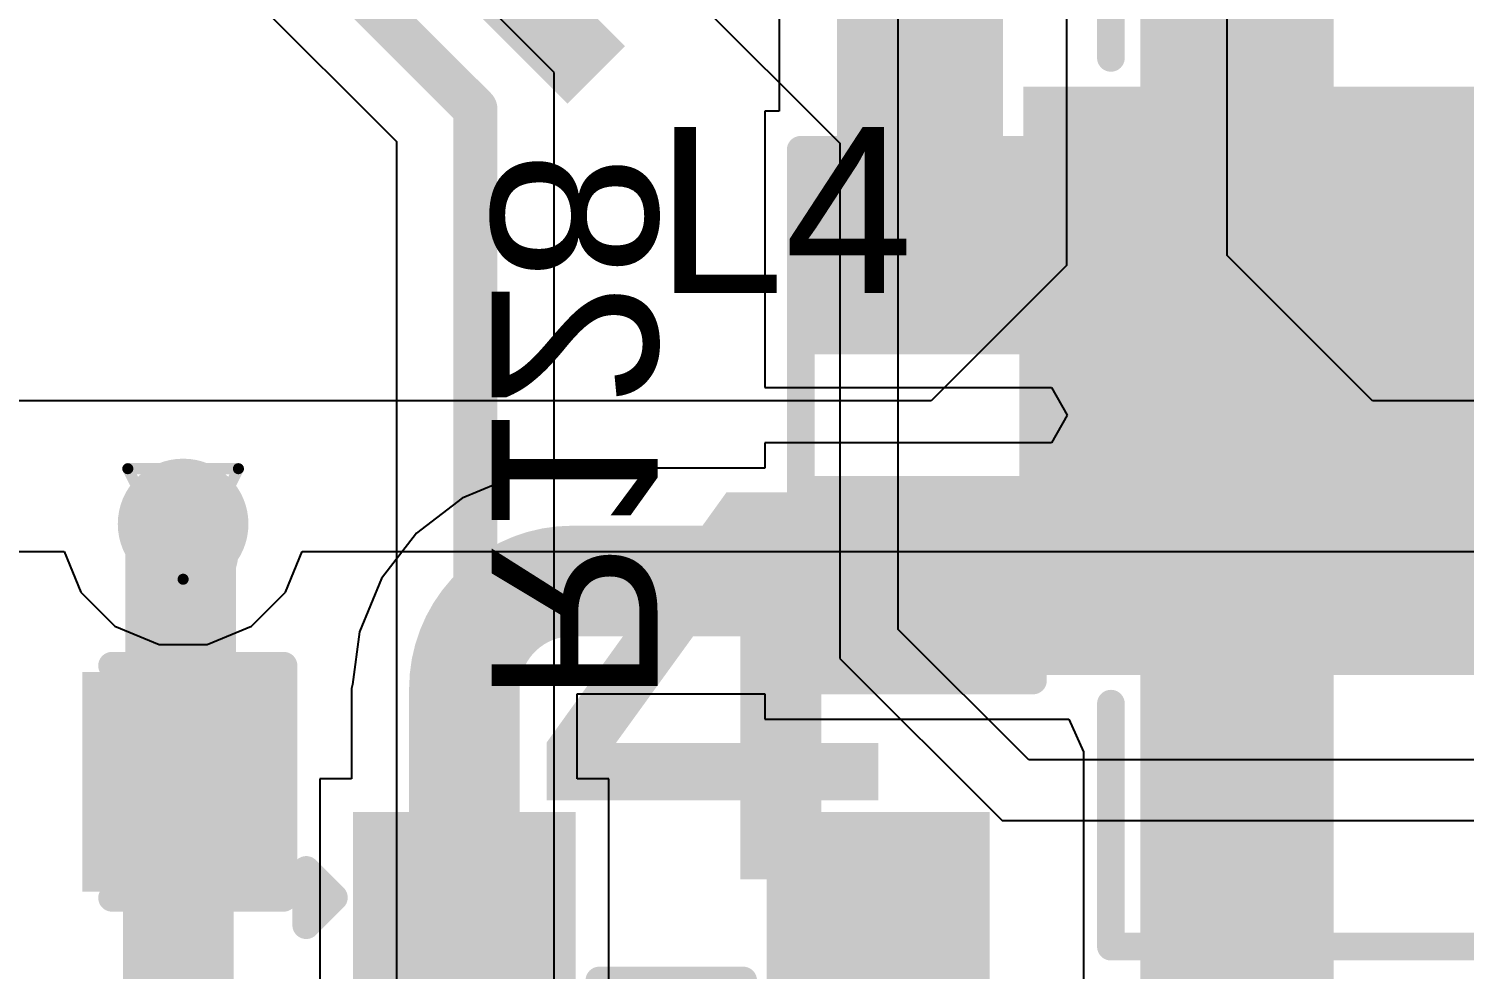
# Model space of a CAD drawing. Header units: inches. Extents: x 0 to 5359, y 0 to 5098.
# Drawn here: x 32.05 to 38.64, y 90.17 to 94.49 of the extents above; entities that cross this region are included whole.
import ezdxf

# ---------------------------------------------------------------- set-up
doc = ezdxf.new("R2010")
doc.units = ezdxf.units.IN
for name, color, linetype in [('Bottom Layer', 5, 'Continuous'), ('Bottom Overlay', 54, 'Continuous'), ('Bottom Paste', 16, 'Continuous'), ('Bottom Solder', 6, 'Continuous'), ('Drill Drawing', 1, 'Continuous'), ('Layer 1', 16, 'Continuous'), ('Layer 2', 76, 'Continuous'), ('Top Layer', 1, 'Continuous'), ('Top Overlay', 2, 'Continuous'), ('Top Paste', 8, 'Continuous'), ('Top Solder', 216, 'Continuous'), ('Via Holes', 16, 'Continuous')]:
    doc.layers.add(name, color=color, linetype=linetype)
doc.styles.add('Arial', font='', dxfattribs={"height": 0.2})
doc.styles.add('Arial Black_Bold', font='', dxfattribs={"height": 0.2})
doc.styles.get('Arial').set_extended_font_data('Arial')
doc.styles.get('Arial Black_Bold').set_extended_font_data('Arial Black', bold=True)

# ---------------------------------------------------------------- blocks, each defined once
blk = doc.blocks.new('R___0603_B_11')
at = {"layer": 'Bottom Layer'}
for points in [[(-1.143, -0.4445), (-1.143, 0.4445), (-0.3810000000000001, 0.4445), (-0.3809999999999999, -0.4445)], [(0.3810000000000001, -0.4445), (0.3809999999999999, 0.4445), (1.143, 0.4445), (1.143, -0.4445)]]:
    blk.add_hatch(color=5, dxfattribs=at).paths.add_polyline_path(points)
at = {"layer": 'Bottom Paste'}
for points in [[(-1.143, -0.4445), (-1.143, 0.4445), (-0.3810000000000001, 0.4445), (-0.3809999999999999, -0.4445)], [(0.3810000000000001, -0.4445), (0.3809999999999999, 0.4445), (1.143, 0.4445), (1.143, -0.4445)]]:
    blk.add_hatch(color=16, dxfattribs=at).paths.add_polyline_path(points)
at = {"layer": 'Bottom Solder'}
for points in [[(-1.2446, -0.5461), (-1.2446, 0.5460999999999999), (-0.2794, 0.5461), (-0.2793999999999999, -0.5460999999999999)], [(0.2794, -0.5461), (0.2793999999999999, 0.5460999999999999), (1.2446, 0.5461), (1.2446, -0.5460999999999999)]]:
    blk.add_hatch(color=6, dxfattribs=at).paths.add_polyline_path(points)
at = {"layer": 'Bottom Overlay'}
for points in [[(-1.2192, -0.5334, 0.127, 0.127, 0), (-1.2192, 0.5334, 0.127, 0.127, 0)], [(1.2192, 0.5334, 0.127, 0.127, 0), (-1.2192, 0.5334, 0.127, 0.127, 0)], [(1.2192, -0.5334, 0.127, 0.127, 0), (1.2192, 0.5334, 0.127, 0.127, 0)], [(1.2192, -0.5334, 0.127, 0.127, 0), (-1.2192, -0.5334, 0.127, 0.127, 0)]]:
    blk.add_lwpolyline(points, format="xyseb", dxfattribs=at)
for points in [[(-1.25095, 0.5334, 0.0635, 0.0635, 1), (-1.18745, 0.5334, 0.0635, 0.0635, 1)], [(-1.25095, 0.5334, 0.0635, 0.0635, 1), (-1.18745, 0.5334, 0.0635, 0.0635, 1)], [(1.18745, 0.5334, 0.0635, 0.0635, 1), (1.25095, 0.5334, 0.0635, 0.0635, 1)], [(1.18745, 0.5334, 0.0635, 0.0635, 1), (1.25095, 0.5334, 0.0635, 0.0635, 1)], [(-1.25095, -0.5334, 0.0635, 0.0635, 1), (-1.18745, -0.5334, 0.0635, 0.0635, 1)], [(-1.25095, -0.5334, 0.0635, 0.0635, 1), (-1.18745, -0.5334, 0.0635, 0.0635, 1)], [(1.18745, -0.5334, 0.0635, 0.0635, 1), (1.25095, -0.5334, 0.0635, 0.0635, 1)], [(1.18745, -0.5334, 0.0635, 0.0635, 1), (1.25095, -0.5334, 0.0635, 0.0635, 1)]]:
    blk.add_lwpolyline(points, format="xyseb", close=True, dxfattribs=at)
blk = doc.blocks.new('SOT_23_B_17')
at = {"layer": 'Bottom Layer'}
for points in [[(-1.36000109, 1.46000089), (-0.54000019, 1.46000089), (-0.54000019, 0.54000019), (-1.36000109, 0.54000019)], [(0.54000019, 1.46000089), (1.36000109, 1.46000089), (1.36000109, 0.54000019), (0.54000019, 0.54000019)], [(-0.41000045, -0.54000019), (0.41000045, -0.54000019), (0.41000045, -1.46000089), (-0.41000045, -1.46000089)]]:
    blk.add_hatch(color=5, dxfattribs=at).paths.add_polyline_path(points)
at = {"layer": 'Bottom Paste'}
for points in [[(-1.36000109, 1.46000089), (-0.54000019, 1.46000089), (-0.54000019, 0.54000019), (-1.36000109, 0.54000019)], [(0.54000019, 1.46000089), (1.36000109, 1.46000089), (1.36000109, 0.54000019), (0.54000019, 0.54000019)], [(-0.41000045, -0.54000019), (0.41000045, -0.54000019), (0.41000045, -1.46000089), (-0.41000045, -1.46000089)]]:
    blk.add_hatch(color=16, dxfattribs=at).paths.add_polyline_path(points)
at = {"layer": 'Bottom Solder'}
for points in [[(-1.46160109, 1.56160089), (-0.43840019, 1.56160089), (-0.43840019, 0.43840019), (-1.46160109, 0.43840019)], [(0.43840019, 1.56160089), (1.46160109, 1.56160089), (1.46160109, 0.43840019), (0.43840019, 0.43840019)], [(-0.51160045, -0.43840019), (0.51160045, -0.43840019), (0.51160045, -1.56160089), (-0.51160045, -1.56160089)]]:
    blk.add_hatch(color=6, dxfattribs=at).paths.add_polyline_path(points)
at = {"layer": 'Bottom Overlay'}
for points in [[(-1.6764, 1.0414, 0.127, 0.127, 0), (-1.6764, 1.29540254, 0.127, 0.127, 0)], [(-1.6764, 1.29540254, 0.127, 0.127, 0), (-1.5494, 1.1684, 0.127, 0.127, 0)], [(-1.6764, 1.0414, 0.127, 0.127, 0), (-1.5494, 1.1684, 0.127, 0.127, 0)], [(-0.3302, 0.7874, 0.127, 0.127, 0), (0.3302, 0.7874, 0.127, 0.127, 0)], [(-1.54940254, -0.8127974599999999, 0.127, 0.127, 0), (-1.5494, 0.5841999999999999, 0.127, 0.127, 0)], [(1.5494, 0.5841999999999999, 0.127, 0.127, 0), (1.54940254, -0.8127974599999999, 0.127, 0.127, 0)], [(-1.54940254, -0.8127974599999999, 0.127, 0.127, 0), (-0.5588, -0.8128, 0.127, 0.127, 0)], [(0.5588, -0.8128, 0.127, 0.127, 0), (1.54940254, -0.8127974599999999, 0.127, 0.127, 0)]]:
    blk.add_lwpolyline(points, format="xyseb", dxfattribs=at)
for points in [[(-1.70815, 1.29540254, 0.0635, 0.0635, 1), (-1.64465, 1.29540254, 0.0635, 0.0635, 1)], [(-1.70815, 1.29540254, 0.0635, 0.0635, 1), (-1.64465, 1.29540254, 0.0635, 0.0635, 1)], [(-1.58115, 1.1684, 0.0635, 0.0635, 1), (-1.51765, 1.1684, 0.0635, 0.0635, 1)], [(-1.58115, 1.1684, 0.0635, 0.0635, 1), (-1.51765, 1.1684, 0.0635, 0.0635, 1)], [(-1.70815, 1.0414, 0.0635, 0.0635, 1), (-1.64465, 1.0414, 0.0635, 0.0635, 1)], [(-1.70815, 1.0414, 0.0635, 0.0635, 1), (-1.64465, 1.0414, 0.0635, 0.0635, 1)], [(-0.36195, 0.7874, 0.0635, 0.0635, 1), (-0.29845, 0.7874, 0.0635, 0.0635, 1)], [(0.29845, 0.7874, 0.0635, 0.0635, 1), (0.36195, 0.7874, 0.0635, 0.0635, 1)], [(-1.58115, 0.5841999999999999, 0.0635, 0.0635, 1), (-1.51765, 0.5841999999999999, 0.0635, 0.0635, 1)], [(1.51765, 0.5841999999999999, 0.0635, 0.0635, 1), (1.58115, 0.5841999999999999, 0.0635, 0.0635, 1)], [(-1.58115254, -0.8127974599999999, 0.0635, 0.0635, 1), (-1.51765254, -0.8127974599999999, 0.0635, 0.0635, 1)], [(-1.58115254, -0.8127974599999999, 0.0635, 0.0635, 1), (-1.51765254, -0.8127974599999999, 0.0635, 0.0635, 1)], [(-0.5905499999999999, -0.8128, 0.0635, 0.0635, 1), (-0.52705, -0.8128, 0.0635, 0.0635, 1)], [(0.52705, -0.8128, 0.0635, 0.0635, 1), (0.5905499999999999, -0.8128, 0.0635, 0.0635, 1)], [(1.51765254, -0.8127974599999999, 0.0635, 0.0635, 1), (1.58115254, -0.8127974599999999, 0.0635, 0.0635, 1)], [(1.51765254, -0.8127974599999999, 0.0635, 0.0635, 1), (1.58115254, -0.8127974599999999, 0.0635, 0.0635, 1)]]:
    blk.add_lwpolyline(points, format="xyseb", close=True, dxfattribs=at)
blk = doc.blocks.new('YSPI0518S_4R7M_220')
at = {"layer": 'Top Layer'}
for points in [[(-2.99999781, 1.25000004), (-1.09999907, 1.25000004), (-1.09999907, -1.25000004), (-2.99999781, -1.25000004)], [(1.10000161, 1.25000004), (3.00000035, 1.25000004), (3.00000035, -1.25000004), (1.10000161, -1.25000004)]]:
    blk.add_hatch(color=1, dxfattribs=at).paths.add_polyline_path(points)
at = {"layer": 'Top Paste'}
for points in [[(-2.99999781, 1.25000004), (-1.09999907, 1.25000004), (-1.09999907, -1.25000004), (-2.99999781, -1.25000004)], [(1.10000161, 1.25000004), (3.00000035, 1.25000004), (3.00000035, -1.25000004), (1.10000161, -1.25000004)]]:
    blk.add_hatch(color=8, dxfattribs=at).paths.add_polyline_path(points)
at = {"layer": 'Top Solder'}
for points in [[(-3.10159781, 1.35160004), (-0.99839907, 1.35160004), (-0.99839907, -1.35160004), (-3.10159781, -1.35160004)], [(0.9984016099999999, 1.35160004), (3.10160035, 1.35160004), (3.10160035, -1.35160004), (0.9984016099999999, -1.35160004)]]:
    blk.add_hatch(color=216, dxfattribs=at).paths.add_polyline_path(points)
at = {"layer": 'Top Overlay'}
for points in [[(-2.69999968, 2.59999988, 0.127, 0.127, 0), (2.69999968, 2.59999988, 0.127, 0.127, 0)], [(-2.69999968, 1.48344128, 0.127, 0.127, 0), (-2.69999968, 2.59999988, 0.127, 0.127, 0)], [(2.69999968, 1.48344128, 0.127, 0.127, 0), (2.69999968, 2.59999988, 0.127, 0.127, 0)], [(-2.69999968, -2.59999988, 0.127, 0.127, 0), (-2.69999968, -1.48344128, 0.127, 0.127, 0)], [(2.69999968, -2.59999988, 0.127, 0.127, 0), (2.69999968, -1.48344128, 0.127, 0.127, 0)], [(-2.69999968, -2.59999988, 0.127, 0.127, 0), (2.69999968, -2.59999988, 0.127, 0.127, 0)]]:
    blk.add_lwpolyline(points, format="xyseb", dxfattribs=at)
for points in [[(-2.73174968, 2.59999988, 0.0635, 0.0635, 1), (-2.66824968, 2.59999988, 0.0635, 0.0635, 1)], [(-2.73174968, 2.59999988, 0.0635, 0.0635, 1), (-2.66824968, 2.59999988, 0.0635, 0.0635, 1)], [(2.66824968, 2.59999988, 0.0635, 0.0635, 1), (2.73174968, 2.59999988, 0.0635, 0.0635, 1)], [(2.66824968, 2.59999988, 0.0635, 0.0635, 1), (2.73174968, 2.59999988, 0.0635, 0.0635, 1)], [(-2.73174968, 1.48344128, 0.0635, 0.0635, 1), (-2.66824968, 1.48344128, 0.0635, 0.0635, 1)], [(2.66824968, 1.48344128, 0.0635, 0.0635, 1), (2.73174968, 1.48344128, 0.0635, 0.0635, 1)], [(-2.73174968, -1.48344128, 0.0635, 0.0635, 1), (-2.66824968, -1.48344128, 0.0635, 0.0635, 1)], [(2.66824968, -1.48344128, 0.0635, 0.0635, 1), (2.73174968, -1.48344128, 0.0635, 0.0635, 1)], [(-2.73174968, -2.59999988, 0.0635, 0.0635, 1), (-2.66824968, -2.59999988, 0.0635, 0.0635, 1)], [(-2.73174968, -2.59999988, 0.0635, 0.0635, 1), (-2.66824968, -2.59999988, 0.0635, 0.0635, 1)], [(2.66824968, -2.59999988, 0.0635, 0.0635, 1), (2.73174968, -2.59999988, 0.0635, 0.0635, 1)], [(2.66824968, -2.59999988, 0.0635, 0.0635, 1), (2.73174968, -2.59999988, 0.0635, 0.0635, 1)]]:
    blk.add_lwpolyline(points, format="xyseb", close=True, dxfattribs=at)
blk = doc.blocks.new('C___0603_315')
at = {"layer": 'Top Layer'}
for points in [[(-0.3809999999999999, 0.4445), (-0.3809999999999999, -0.4445), (-1.143, -0.4445), (-1.143, 0.4445)], [(1.143, 0.4445), (1.143, -0.4445), (0.3809999999999999, -0.4445), (0.3809999999999999, 0.4445)]]:
    blk.add_hatch(color=1, dxfattribs=at).paths.add_polyline_path(points)
at = {"layer": 'Top Paste'}
for points in [[(-0.3809999999999999, 0.4445), (-0.3809999999999999, -0.4445), (-1.143, -0.4445), (-1.143, 0.4445)], [(1.143, 0.4445), (1.143, -0.4445), (0.3809999999999999, -0.4445), (0.3809999999999999, 0.4445)]]:
    blk.add_hatch(color=8, dxfattribs=at).paths.add_polyline_path(points)
at = {"layer": 'Top Solder'}
for points in [[(-0.3210001199999999, 0.50449988), (-0.3210001199999999, -0.50449988), (-1.20299988, -0.50449988), (-1.20299988, 0.50449988)], [(1.20299988, 0.50449988), (1.20299988, -0.50449988), (0.3210001199999999, -0.50449988), (0.3210001199999999, 0.50449988)]]:
    blk.add_hatch(color=216, dxfattribs=at).paths.add_polyline_path(points)
at = {"layer": 'Top Overlay'}
for points in [[(-0.4571999999999999, 0.5334, 0.127, 0.127, 0), (-1.2446, 0.5334, 0.127, 0.127, 0)], [(-1.2446, 0.5334, 0.127, 0.127, 0), (-1.2446, -0.5334, 0.127, 0.127, 0)], [(1.2446, 0.5334, 0.127, 0.127, 0), (0.4571999999999999, 0.5334, 0.127, 0.127, 0)], [(1.2446, 0.5334, 0.127, 0.127, 0), (1.2446, -0.5334, 0.127, 0.127, 0)], [(-0.4571999999999999, -0.5334, 0.127, 0.127, 0), (-1.2446, -0.5334, 0.127, 0.127, 0)], [(1.2446, -0.5334, 0.127, 0.127, 0), (0.4571999999999999, -0.5334, 0.127, 0.127, 0)]]:
    blk.add_lwpolyline(points, format="xyseb", dxfattribs=at)
for points in [[(-1.27635, 0.5334, 0.0635, 0.0635, 1), (-1.21285, 0.5334, 0.0635, 0.0635, 1)], [(-1.27635, 0.5334, 0.0635, 0.0635, 1), (-1.21285, 0.5334, 0.0635, 0.0635, 1)], [(-0.4889499999999999, 0.5334, 0.0635, 0.0635, 1), (-0.42545, 0.5334, 0.0635, 0.0635, 1)], [(0.42545, 0.5334, 0.0635, 0.0635, 1), (0.4889499999999999, 0.5334, 0.0635, 0.0635, 1)], [(1.21285, 0.5334, 0.0635, 0.0635, 1), (1.27635, 0.5334, 0.0635, 0.0635, 1)], [(1.21285, 0.5334, 0.0635, 0.0635, 1), (1.27635, 0.5334, 0.0635, 0.0635, 1)], [(-1.27635, -0.5334, 0.0635, 0.0635, 1), (-1.21285, -0.5334, 0.0635, 0.0635, 1)], [(-1.27635, -0.5334, 0.0635, 0.0635, 1), (-1.21285, -0.5334, 0.0635, 0.0635, 1)], [(-0.4889499999999999, -0.5334, 0.0635, 0.0635, 1), (-0.42545, -0.5334, 0.0635, 0.0635, 1)], [(0.42545, -0.5334, 0.0635, 0.0635, 1), (0.4889499999999999, -0.5334, 0.0635, 0.0635, 1)], [(1.21285, -0.5334, 0.0635, 0.0635, 1), (1.27635, -0.5334, 0.0635, 0.0635, 1)], [(1.21285, -0.5334, 0.0635, 0.0635, 1), (1.27635, -0.5334, 0.0635, 0.0635, 1)]]:
    blk.add_lwpolyline(points, format="xyseb", close=True, dxfattribs=at)

msp = doc.modelspace()

# ---------------------------------------------------------------- hatches: boundary and pattern name
at = {"layer": 'Bottom Layer'}
h = msp.add_hatch(color=5, dxfattribs=at)
edge = h.paths.add_edge_path()
edge.add_arc((32.7582276, 92.21812899999999), 0.2999994, 0, 360)
at = {"layer": 'Layer 1'}
h = msp.add_hatch(color=16, dxfattribs=at)
edge = h.paths.add_edge_path()
edge.add_arc((32.7582276, 92.21812899999999), 0.2999994, 0, 360)
at = {"layer": 'Layer 2'}
h = msp.add_hatch(color=76, dxfattribs=at)
edge = h.paths.add_edge_path()
edge.add_arc((32.7582276, 92.21812899999999), 0.2999994, 0, 360)
at = {"layer": 'Top Layer'}
msp.add_hatch(color=1, dxfattribs=at).paths.add_polyline_path([(33.12457942, 96.07604101999999), (32.86029496, 95.81175655999999), (34.5234133, 94.14863822), (34.78769776, 94.41292268)])
h = msp.add_hatch(color=1, dxfattribs=at)
edge = h.paths.add_edge_path()
edge.add_arc((32.7582276, 92.21812899999999), 0.2999994, 0, 360)
at = {"layer": 'Via Holes'}
h = msp.add_hatch(color=7, dxfattribs=at)
edge = h.paths.add_edge_path()
edge.add_arc((32.7582276, 92.21812899999999), 0.1499997, 0, 360)

# ---------------------------------------------------------------- linework, layer by layer
at = {"layer": 'Bottom Layer'}
for p, q in [((35.49498108, 94.7857769), (35.49498108, 94.115128)), ((35.49498108, 94.115128), (35.42926366, 94.115128)), ((35.42926366, 94.115128), (35.42926366, 92.845128)), ((35.42926366, 92.845128), (36.7453926, 92.845128)), ((36.7453926, 92.845128), (36.8181382, 92.71812546)), ((36.8181382, 92.71812546), (36.74539514, 92.591128)), ((36.74539514, 92.591128), (35.42926366, 92.591128)), ((35.42926366, 92.591128), (35.42926366, 92.47407971999999)), ((34.28286006, 92.4383216), (34.03895656, 92.3372931)), ((34.5252675, 92.47023415999999), (34.28286006, 92.4383216)), ((34.54460198, 92.47407971999999), (34.5252675, 92.47023415999999)), ((35.42926366, 92.47407971999999), (34.54460198, 92.47407971999999)), ((34.03895656, 92.3372931), (33.8295107, 92.17657967999999)), ((33.8295107, 92.17657967999999), (33.66879728, 91.96713382)), ((33.66879728, 91.96713382), (33.56776878, 91.72323032)), ((33.56776878, 91.72323032), (33.53585621999999, 91.48082287999999)), ((33.53585621999999, 91.48082287999999), (33.53201066, 91.4614884)), ((33.53201066, 91.4614884), (33.53201066, 91.04719915999999)), ((34.5679141, 91.04719915999999), (34.5679141, 91.43817628)), ((34.5679141, 91.43817628), (35.42926366, 91.43817628)), ((35.42926366, 91.43817628), (35.42926366, 91.321128)), ((35.42926366, 91.321128), (36.71579652, 91.321128)), ((36.71579652, 91.321128), (36.82626112, 91.32112545999999)), ((36.82626112, 91.32112545999999), (36.89359906, 91.17121974)), ((36.89359906, 91.17121974), (36.89359906, 80.04958844)), ((33.53201066, 91.04719915999999), (33.3859632, 91.04719915999999)), ((33.3859632, 91.04719915999999), (33.3859632, 89.619201)), ((34.71396155999999, 91.04719915999999), (34.5679141, 91.04719915999999)), ((34.71396155999999, 89.619201), (34.71396155999999, 91.04719915999999))]:
    msp.add_line(p, q, dxfattribs=at)
for points in [[(36.142422, 93.67258634, 0.7619999999999999, 0.7619999999999999, 0), (36.142422, 100.98184274, 0.7619999999999999, 0.7619999999999999, 0)], [(37.59812648, 80.04958844, 0.889, 0.889, 0), (37.59812648, 95.75051715999999, 0.889, 0.889, 0)], [(35.94996366, 93.480128, 0.254, 0.254, 0), (36.142422, 93.67258634, 0.254, 0.254, 0)], [(32.73680524, 92.19670663999999, 0.254, 0.254, -0.4142135623730951), (32.7582276, 92.21812899999999, 0.254, 0.254, 0)], [(32.73680524, 89.87319846, 0.254, 0.254, 0), (32.73680524, 92.19670663999999, 0.254, 0.254, 0)], [(34.04996238, 91.4614884, 0.508, 0.508, -0.4142135623730951), (34.54460198, 91.95612799999999, 0.508, 0.508, 0)], [(34.54460198, 91.95612799999999, 0.508, 0.508, 0), (36.12776366, 91.95612799999999, 0.508, 0.508, 0)], [(34.04996238, 90.33320008, 0.508, 0.508, 0), (34.04996238, 91.4614884, 0.508, 0.508, 0)], [(35.94996366, 89.64254106, 0.254, 0.254, 0), (35.94996366, 90.33320008, 0.254, 0.254, 0)]]:
    msp.add_lwpolyline(points, format="xyseb", dxfattribs=at)
for points in [[(35.951922, 93.67258634, 0.3809999999999999, 0.3809999999999999, 1), (36.332922, 93.67258634, 0.3809999999999999, 0.3809999999999999, 1)], [(36.078922, 93.67258634, 0.127, 0.127, 1), (36.20592199999999, 93.67258634, 0.127, 0.127, 1)], [(35.88646366, 93.480128, 0.127, 0.127, 1), (36.01346366, 93.480128, 0.127, 0.127, 1)], [(32.67330524, 92.19670663999999, 0.127, 0.127, 1), (32.80030523999999, 92.19670663999999, 0.127, 0.127, 1)], [(32.67330524, 92.19670663999999, 0.127, 0.127, 1), (32.80030523999999, 92.19670663999999, 0.127, 0.127, 1)], [(32.6947276, 92.21812899999999, 0.127, 0.127, 1), (32.8217276, 92.21812899999999, 0.127, 0.127, 1)], [(34.41760198, 91.95612799999999, 0.254, 0.254, 1), (34.67160198, 91.95612799999999, 0.254, 0.254, 1)], [(34.41760198, 91.95612799999999, 0.254, 0.254, 1), (34.67160198, 91.95612799999999, 0.254, 0.254, 1)], [(36.00076366, 91.95612799999999, 0.254, 0.254, 1), (36.25476366, 91.95612799999999, 0.254, 0.254, 1)], [(33.92296238, 91.4614884, 0.254, 0.254, 1), (34.17696238, 91.4614884, 0.254, 0.254, 1)], [(33.92296238, 91.4614884, 0.254, 0.254, 1), (34.17696238, 91.4614884, 0.254, 0.254, 1)], [(33.92296238, 90.33320008, 0.254, 0.254, 1), (34.17696238, 90.33320008, 0.254, 0.254, 1)], [(35.88646366, 90.33320008, 0.127, 0.127, 1), (36.01346366, 90.33320008, 0.127, 0.127, 1)]]:
    msp.add_lwpolyline(points, format="xyseb", close=True, dxfattribs=at)
at = {"layer": 'Drill Drawing'}
for points in [[(32.5042276, 92.472129, 0.0508, 0.0508, 0), (33.0122276, 92.472129, 0.0508, 0.0508, 0)], [(32.5042276, 92.472129, 0.0508, 0.0508, 0), (32.7582276, 91.964129, 0.0508, 0.0508, 0)], [(32.7582276, 91.964129, 0.0508, 0.0508, 0), (33.0122276, 92.472129, 0.0508, 0.0508, 0)]]:
    msp.add_lwpolyline(points, format="xyseb", dxfattribs=at)
for points in [[(32.4915276, 92.472129, 0.0254, 0.0254, 1), (32.5169276, 92.472129, 0.0254, 0.0254, 1)], [(32.4915276, 92.472129, 0.0254, 0.0254, 1), (32.5169276, 92.472129, 0.0254, 0.0254, 1)], [(32.9995276, 92.472129, 0.0254, 0.0254, 1), (33.0249276, 92.472129, 0.0254, 0.0254, 1)], [(32.9995276, 92.472129, 0.0254, 0.0254, 1), (33.0249276, 92.472129, 0.0254, 0.0254, 1)], [(32.7455276, 91.964129, 0.0254, 0.0254, 1), (32.7709276, 91.964129, 0.0254, 0.0254, 1)], [(32.7455276, 91.964129, 0.0254, 0.0254, 1), (32.7709276, 91.964129, 0.0254, 0.0254, 1)]]:
    msp.add_lwpolyline(points, format="xyseb", close=True, dxfattribs=at)
at = {"layer": 'Layer 2'}
for p, q in [((37.55211183999999, 93.4516546), (37.55211183999999, 109.33608816)), ((36.81564138, 100.7465854), (36.81564391999999, 93.40575172)), ((38.21968226, 92.78408164), (37.55211183999999, 93.4516546)), ((36.81564391999999, 93.40575172), (36.19397384, 92.78408164)), ((36.19397384, 92.78408164), (26.94723338, 92.78408418)), ((42.62223886, 92.78408164), (38.21968226, 92.78408164)), ((28.60955924, 92.09112646), (32.21119034, 92.09112391999999)), ((32.21119034, 92.09112391999999), (32.28856889999999, 91.90431454)), ((33.2278863, 91.90431454), (33.30526485999999, 92.09112391999999)), ((33.30526485999999, 92.09112391999999), (37.0817394, 92.09112391999999)), ((37.0817394, 92.09112391999999), (42.54136526, 92.09112391999999)), ((32.28856889999999, 91.90431454), (32.44441314, 91.7484703)), ((33.07204205999999, 91.7484703), (33.2278863, 91.90431454)), ((32.44441314, 91.7484703), (32.6480297, 91.6641296)), ((32.86842549999999, 91.6641296), (33.07204205999999, 91.7484703)), ((32.6480297, 91.6641296), (32.86842549999999, 91.6641296))]:
    msp.add_line(p, q, dxfattribs=at)
at = {"layer": 'Top Layer'}
for p, q in [((36.04265333999999, 91.73381703999999), (36.04265842, 96.2483343)), ((34.07307638, 95.66832529999999), (35.773868, 93.96753876)), ((34.46267936, 94.29278575999999), (33.57658766, 95.17887746)), ((33.05504946, 94.65733926), (33.73739506, 93.97499366)), ((34.46267936, 89.4986272), (34.46267936, 94.29278575999999)), ((33.73739506, 93.97499366), (33.73739506, 88.82234711999999)), ((35.773868, 93.96753876), (35.773868, 91.60063722)), ((36.6425226, 91.13397318), (36.04265333999999, 91.73381703999999)), ((35.773868, 91.60063722), (36.51943928, 90.85506339999999)), ((39.18358686, 91.13397318), (36.6425226, 91.13397318)), ((36.51943928, 90.85506339999999), (39.19996477999999, 90.85506339999999))]:
    msp.add_line(p, q, dxfattribs=at)
for points in [[(32.88433098, 95.340805, 0.2032, 0.2032, 0), (34.09996228, 94.1251737, 0.2032, 0.2032, 0)], [(34.09996228, 88.12384712, 0.2032, 0.2032, 0), (34.09996228, 94.1251737, 0.2032, 0.2032, 0)], [(32.74751642, 92.08041782, 0.508, 0.508, 0), (32.7582276, 92.091129, 0.508, 0.508, 0)], [(32.74751642, 91.04431118, 0.508, 0.508, 0), (32.74751642, 92.08041782, 0.508, 0.508, 0)], [(32.73680524, 91.03359999999999, 0.508, 0.508, 0), (32.74751642, 91.04431118, 0.508, 0.508, 0)], [(32.73680524, 89.54084454, 0.508, 0.508, 0), (32.73680524, 91.03359999999999, 0.508, 0.508, 0)]]:
    msp.add_lwpolyline(points, format="xyseb", dxfattribs=at)
for points in [[(34.04916228, 94.1251737, 0.1016, 0.1016, 1), (34.15076228, 94.1251737, 0.1016, 0.1016, 1)], [(34.04916228, 94.1251737, 0.1016, 0.1016, 1), (34.15076228, 94.1251737, 0.1016, 0.1016, 1)], [(32.62051642, 92.08041782, 0.254, 0.254, 1), (32.87451642, 92.08041782, 0.254, 0.254, 1)], [(32.62051642, 92.08041782, 0.254, 0.254, 1), (32.87451642, 92.08041782, 0.254, 0.254, 1)], [(32.6312276, 92.091129, 0.254, 0.254, 1), (32.8852276, 92.091129, 0.254, 0.254, 1)], [(32.60980524, 91.03359999999999, 0.254, 0.254, 1), (32.86380524, 91.03359999999999, 0.254, 0.254, 1)], [(32.60980524, 91.03359999999999, 0.254, 0.254, 1), (32.86380524, 91.03359999999999, 0.254, 0.254, 1)], [(32.62051642, 91.04431118, 0.254, 0.254, 1), (32.87451642, 91.04431118, 0.254, 0.254, 1)], [(32.62051642, 91.04431118, 0.254, 0.254, 1), (32.87451642, 91.04431118, 0.254, 0.254, 1)]]:
    msp.add_lwpolyline(points, format="xyseb", close=True, dxfattribs=at)
at = {"layer": 'Top Overlay'}
msp.add_lwpolyline([(33.909, 89.0853946, 0.127, 0.127, 0), (33.909, 91.567, 0.127, 0.127, 0)], format="xyseb", dxfattribs=at)
msp.add_lwpolyline([(33.87725, 91.567, 0.0635, 0.0635, 1), (33.94074999999999, 91.567, 0.0635, 0.0635, 1)], format="xyseb", close=True, dxfattribs=at)

# ---------------------------------------------------------------- block references
for name, p in [('YSPI0518S_4R7M_220', (39.71896298, 92.87604488)), ('SOT_23_B_17', (34.99996302, 89.33319954))]:
    msp.add_blockref(name, p)
for name, p, rotation in [('R___0603_B_11', (36.12776366, 92.718128), 270), ('C___0603_315', (31.97480523999999, 91.03359999999999), 180)]:
    msp.add_blockref(name, p, dxfattribs=dict(rotation=rotation))

# ---------------------------------------------------------------- texts
at = {"layer": 'Bottom Overlay', "style": 'Arial', "text_generation_flag": 2}
msp.add_text('R128', height=0.7619999999999999, rotation=270, dxfattribs=at).set_placement((34.17479575999999, 91.38643902))
at = {"layer": 'Top Overlay'}
for s, height, style, p in [('L4', 0.7619999999999999, 'Arial', (34.92711582, 93.27968898)), ('4', 1.778, 'Arial Black_Bold', (34.38460992, 90.5855694))]:
    msp.add_text(s, height=height, dxfattribs=dict(at, style=style)).set_placement(p)

doc.saveas('drawing.dxf')
